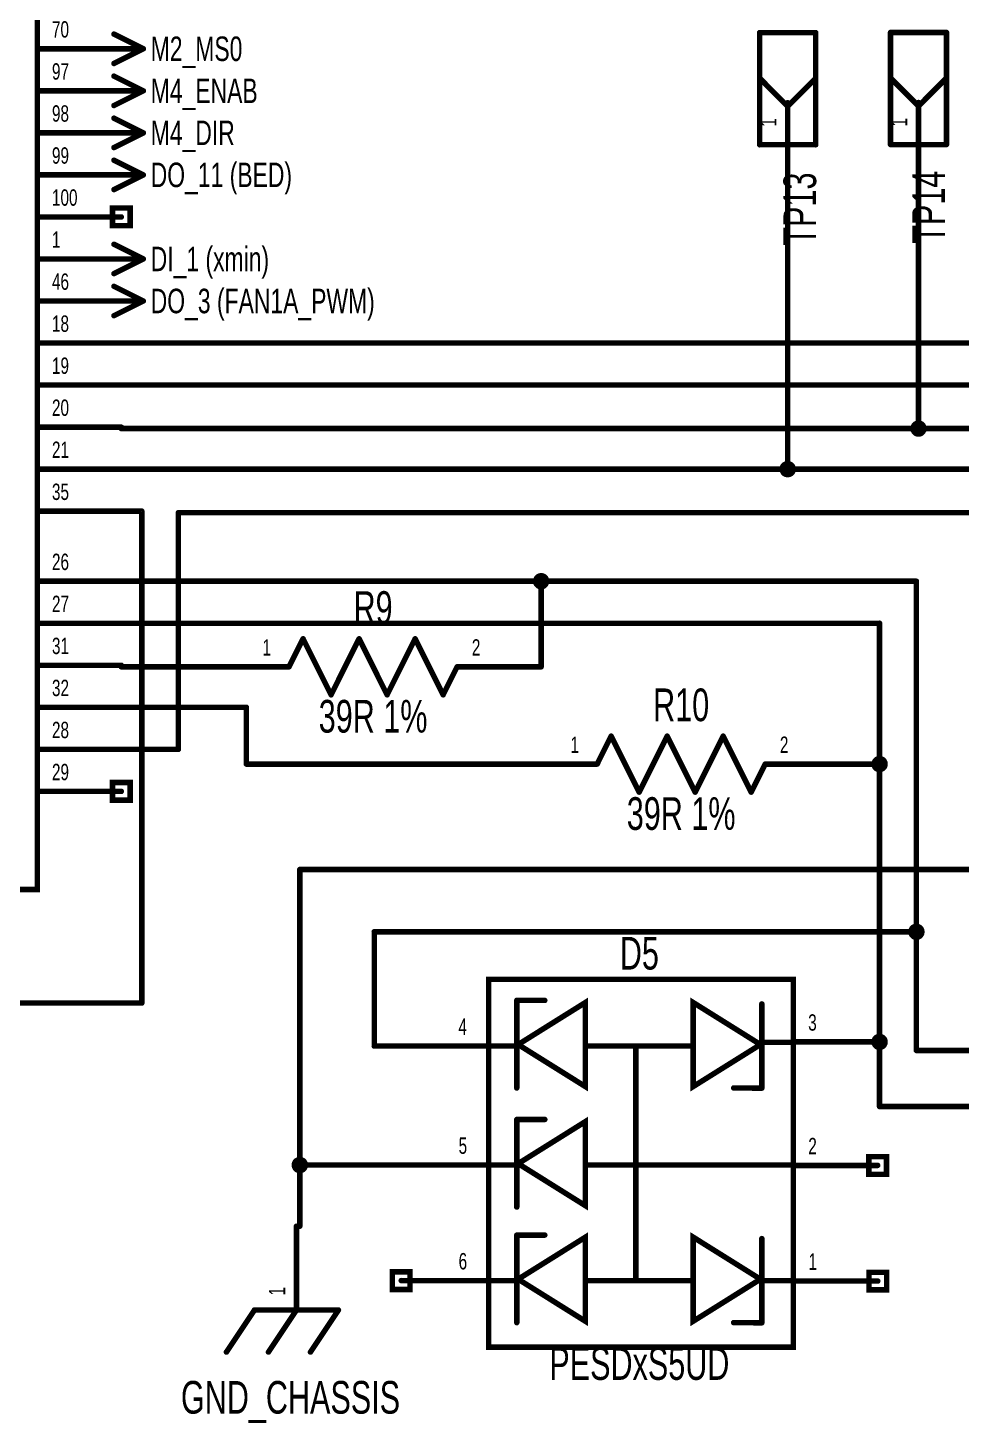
# Model space of a CAD drawing. Extents: x -0.3 to 11.2, y -0.5 to 7.6.
# Drawn here: x 6.343 to 8.009, y 1.059 to 3.548 of the extents above; entities that cross this region are included whole.
import ezdxf
from ezdxf.enums import TextEntityAlignment as Align

# ---------------------------------------------------------------- set-up
doc = ezdxf.new("R2010")
doc.units = 0
for name, color, linetype in [('Element', 253, 'CONTINUOUS'), ('Net', 50, 'CONTINUOUS'), ('Pin', 50, 'CONTINUOUS')]:
    doc.layers.add(name, color=color, linetype=linetype)

msp = doc.modelspace()

# ---------------------------------------------------------------- linework, layer by layer
at = {"layer": 'Element', "linetype": 'CONTINUOUS', "const_width": 0.0098}
for points in [[(4.635, 5.4861), (6.36, 5.4861), (6.36, 2.0111), (4.635, 2.0111), (4.635, 5.4861)], [(7.6497, 3.5399), (7.7497, 3.5399)], [(7.6497, 3.3399), (7.6497, 3.5399)], [(7.7497, 3.5399), (7.7497, 3.3399)], [(7.8833, 3.5402), (7.9833, 3.5402)], [(7.8833, 3.3402), (7.8833, 3.5402)], [(7.9833, 3.5402), (7.9833, 3.3402)], [(7.6497, 3.4586), (7.6997, 3.4086)], [(7.7497, 3.4586), (7.6997, 3.4086)], [(7.8833, 3.459), (7.9333, 3.409)], [(7.9833, 3.459), (7.9333, 3.409)], [(7.6997, 3.4149), (7.6997, 3.3399)], [(7.9333, 3.4152), (7.9333, 3.3402)], [(7.7497, 3.3399), (7.6497, 3.3399)], [(7.9833, 3.3402), (7.8833, 3.3402)], [(6.8095, 2.4084), (6.8345, 2.4584)], [(6.8345, 2.4584), (6.8845, 2.3584)], [(6.8845, 2.3584), (6.9345, 2.4584)], [(6.9345, 2.4584), (6.9845, 2.3584)], [(6.9845, 2.3584), (7.0345, 2.4584)], [(7.0345, 2.4584), (7.0845, 2.3584)], [(7.0845, 2.3584), (7.1095, 2.4084)], [(7.3595, 2.2348), (7.3845, 2.2848)], [(7.3845, 2.2848), (7.4345, 2.1848)], [(7.4345, 2.1848), (7.4845, 2.2848)], [(7.4845, 2.2848), (7.5345, 2.1848)], [(7.5345, 2.1848), (7.5845, 2.2848)], [(7.5845, 2.2848), (7.6345, 2.1848)], [(7.6345, 2.1848), (7.6595, 2.2348)], [(7.166, 1.8507), (7.7098, 1.8507), (7.7098, 1.1944), (7.166, 1.1944), (7.166, 1.8507)], [(7.216, 1.8132), (7.216, 1.6569)], [(7.266, 1.8132), (7.216, 1.8132)], [(7.2185, 1.7344), (7.3385, 1.6594), (7.3385, 1.8094), (7.2185, 1.7344)], [(7.651, 1.7344), (7.531, 1.8094), (7.531, 1.6594), (7.651, 1.7344)], [(7.6535, 1.8069), (7.6535, 1.6569)], [(7.7035, 1.7382), (7.6535, 1.7382)], [(7.216, 1.7319), (7.166, 1.7319)], [(7.5283, 1.7319), (7.341, 1.7319)], [(7.4285, 1.7319), (7.4285, 1.3132)], [(7.6535, 1.6566), (7.6033, 1.6569)], [(7.216, 1.6007), (7.216, 1.4444)], [(7.266, 1.6007), (7.216, 1.6007)], [(7.2185, 1.5219), (7.3385, 1.4469), (7.3385, 1.5969), (7.2185, 1.5219)], [(7.216, 1.5194), (7.166, 1.5194)], [(7.7098, 1.5194), (7.341, 1.5194)], [(7.216, 1.3944), (7.216, 1.2382)], [(7.266, 1.3944), (7.216, 1.3944)], [(7.2185, 1.3157), (7.3385, 1.2407), (7.3385, 1.3907), (7.2185, 1.3157)], [(7.651, 1.3157), (7.531, 1.3907), (7.531, 1.2407), (7.651, 1.3157)], [(7.6535, 1.3882), (7.6535, 1.2382)], [(7.216, 1.3132), (7.166, 1.3132)], [(7.5283, 1.3132), (7.341, 1.3132)], [(7.7035, 1.3132), (7.6535, 1.3132)], [(6.6977, 1.1857), (6.7477, 1.2607)], [(6.7477, 1.2607), (6.8977, 1.2607)], [(6.7727, 1.1857), (6.8227, 1.2607)], [(6.8477, 1.1857), (6.8977, 1.2607)], [(7.6535, 1.2379), (7.6033, 1.2382)]]:
    msp.add_lwpolyline(points, dxfattribs=at)
at = {"layer": 'Element', "linetype": 'CONTINUOUS', "const_width": 0.0049}
for points in [[(7.6472, 3.5399, 1), (7.6522, 3.5399, 1), (7.6472, 3.5399, 1)], [(7.6472, 3.5399, 1), (7.6522, 3.5399, 1), (7.6472, 3.5399, 1)], [(7.7472, 3.5399, 1), (7.7522, 3.5399, 1), (7.7472, 3.5399, 1)], [(7.7472, 3.5399, 1), (7.7522, 3.5399, 1), (7.7472, 3.5399, 1)], [(7.8808, 3.5402, 1), (7.8857, 3.5402, 1), (7.8808, 3.5402, 1)], [(7.8808, 3.5402, 1), (7.8857, 3.5402, 1), (7.8808, 3.5402, 1)], [(7.9808, 3.5402, 1), (7.9857, 3.5402, 1), (7.9808, 3.5402, 1)], [(7.9808, 3.5402, 1), (7.9857, 3.5402, 1), (7.9808, 3.5402, 1)], [(7.6472, 3.4586, 1), (7.6522, 3.4586, 1), (7.6472, 3.4586, 1)], [(7.7472, 3.4586, 1), (7.7522, 3.4586, 1), (7.7472, 3.4586, 1)], [(7.8808, 3.459, 1), (7.8857, 3.459, 1), (7.8808, 3.459, 1)], [(7.9808, 3.459, 1), (7.9857, 3.459, 1), (7.9808, 3.459, 1)], [(7.6972, 3.4149, 1), (7.7022, 3.4149, 1), (7.6972, 3.4149, 1)], [(7.6972, 3.4086, 1), (7.7022, 3.4086, 1), (7.6972, 3.4086, 1)], [(7.6972, 3.4086, 1), (7.7022, 3.4086, 1), (7.6972, 3.4086, 1)], [(7.9308, 3.4152, 1), (7.9357, 3.4152, 1), (7.9308, 3.4152, 1)], [(7.9308, 3.409, 1), (7.9357, 3.409, 1), (7.9308, 3.409, 1)], [(7.9308, 3.409, 1), (7.9357, 3.409, 1), (7.9308, 3.409, 1)], [(7.6472, 3.3399, 1), (7.6522, 3.3399, 1), (7.6472, 3.3399, 1)], [(7.6472, 3.3399, 1), (7.6522, 3.3399, 1), (7.6472, 3.3399, 1)], [(7.6972, 3.3399, 1), (7.7022, 3.3399, 1), (7.6972, 3.3399, 1)], [(7.7472, 3.3399, 1), (7.7522, 3.3399, 1), (7.7472, 3.3399, 1)], [(7.7472, 3.3399, 1), (7.7522, 3.3399, 1), (7.7472, 3.3399, 1)], [(7.8808, 3.3402, 1), (7.8857, 3.3402, 1), (7.8808, 3.3402, 1)], [(7.8808, 3.3402, 1), (7.8857, 3.3402, 1), (7.8808, 3.3402, 1)], [(7.9308, 3.3402, 1), (7.9357, 3.3402, 1), (7.9308, 3.3402, 1)], [(7.9808, 3.3402, 1), (7.9857, 3.3402, 1), (7.9808, 3.3402, 1)], [(7.9808, 3.3402, 1), (7.9857, 3.3402, 1), (7.9808, 3.3402, 1)], [(6.8321, 2.4584, 1), (6.837, 2.4584, 1), (6.8321, 2.4584, 1)], [(6.8321, 2.4584, 1), (6.837, 2.4584, 1), (6.8321, 2.4584, 1)], [(6.9321, 2.4584, 1), (6.937, 2.4584, 1), (6.9321, 2.4584, 1)], [(6.9321, 2.4584, 1), (6.937, 2.4584, 1), (6.9321, 2.4584, 1)], [(7.0321, 2.4584, 1), (7.037, 2.4584, 1), (7.0321, 2.4584, 1)], [(7.0321, 2.4584, 1), (7.037, 2.4584, 1), (7.0321, 2.4584, 1)], [(6.8071, 2.4084, 1), (6.812, 2.4084, 1), (6.8071, 2.4084, 1)], [(7.1071, 2.4084, 1), (7.112, 2.4084, 1), (7.1071, 2.4084, 1)], [(6.8821, 2.3584, 1), (6.887, 2.3584, 1), (6.8821, 2.3584, 1)], [(6.8821, 2.3584, 1), (6.887, 2.3584, 1), (6.8821, 2.3584, 1)], [(6.9821, 2.3584, 1), (6.987, 2.3584, 1), (6.9821, 2.3584, 1)], [(6.9821, 2.3584, 1), (6.987, 2.3584, 1), (6.9821, 2.3584, 1)], [(7.0821, 2.3584, 1), (7.087, 2.3584, 1), (7.0821, 2.3584, 1)], [(7.0821, 2.3584, 1), (7.087, 2.3584, 1), (7.0821, 2.3584, 1)], [(7.3821, 2.2848, 1), (7.387, 2.2848, 1), (7.3821, 2.2848, 1)], [(7.3821, 2.2848, 1), (7.387, 2.2848, 1), (7.3821, 2.2848, 1)], [(7.4821, 2.2848, 1), (7.487, 2.2848, 1), (7.4821, 2.2848, 1)], [(7.4821, 2.2848, 1), (7.487, 2.2848, 1), (7.4821, 2.2848, 1)], [(7.5821, 2.2848, 1), (7.587, 2.2848, 1), (7.5821, 2.2848, 1)], [(7.5821, 2.2848, 1), (7.587, 2.2848, 1), (7.5821, 2.2848, 1)], [(7.3571, 2.2348, 1), (7.362, 2.2348, 1), (7.3571, 2.2348, 1)], [(7.6571, 2.2348, 1), (7.662, 2.2348, 1), (7.6571, 2.2348, 1)], [(7.4321, 2.1848, 1), (7.437, 2.1848, 1), (7.4321, 2.1848, 1)], [(7.4321, 2.1848, 1), (7.437, 2.1848, 1), (7.4321, 2.1848, 1)], [(7.5321, 2.1848, 1), (7.537, 2.1848, 1), (7.5321, 2.1848, 1)], [(7.5321, 2.1848, 1), (7.537, 2.1848, 1), (7.5321, 2.1848, 1)], [(7.6321, 2.1848, 1), (7.637, 2.1848, 1), (7.6321, 2.1848, 1)], [(7.6321, 2.1848, 1), (7.637, 2.1848, 1), (7.6321, 2.1848, 1)], [(7.2136, 1.8132, 1), (7.2185, 1.8132, 1), (7.2136, 1.8132, 1)], [(7.2136, 1.8132, 1), (7.2185, 1.8132, 1), (7.2136, 1.8132, 1)], [(7.2636, 1.8132, 1), (7.2685, 1.8132, 1), (7.2636, 1.8132, 1)], [(7.6511, 1.8069, 1), (7.656, 1.8069, 1), (7.6511, 1.8069, 1)], [(7.6511, 1.7382, 1), (7.656, 1.7382, 1), (7.6511, 1.7382, 1)], [(7.7011, 1.7382, 1), (7.706, 1.7382, 1), (7.7011, 1.7382, 1)], [(7.1636, 1.7319, 1), (7.1685, 1.7319, 1), (7.1636, 1.7319, 1)], [(7.2136, 1.7319, 1), (7.2185, 1.7319, 1), (7.2136, 1.7319, 1)], [(7.2161, 1.7344, 1), (7.221, 1.7344, 1), (7.2161, 1.7344, 1)], [(7.3386, 1.7319, 1), (7.3435, 1.7319, 1), (7.3386, 1.7319, 1)], [(7.4261, 1.7319, 1), (7.431, 1.7319, 1), (7.4261, 1.7319, 1)], [(7.5258, 1.7319, 1), (7.5308, 1.7319, 1), (7.5258, 1.7319, 1)], [(7.6486, 1.7344, 1), (7.6535, 1.7344, 1), (7.6486, 1.7344, 1)], [(7.2136, 1.6569, 1), (7.2185, 1.6569, 1), (7.2136, 1.6569, 1)], [(7.6008, 1.6569, 1), (7.6058, 1.6569, 1), (7.6008, 1.6569, 1)], [(7.6511, 1.6569, 1), (7.656, 1.6569, 1), (7.6511, 1.6569, 1)], [(7.6511, 1.6566, 1), (7.656, 1.6566, 1), (7.6511, 1.6566, 1)], [(7.2136, 1.6007, 1), (7.2185, 1.6007, 1), (7.2136, 1.6007, 1)], [(7.2136, 1.6007, 1), (7.2185, 1.6007, 1), (7.2136, 1.6007, 1)], [(7.2636, 1.6007, 1), (7.2685, 1.6007, 1), (7.2636, 1.6007, 1)], [(7.1636, 1.5194, 1), (7.1685, 1.5194, 1), (7.1636, 1.5194, 1)], [(7.2136, 1.5194, 1), (7.2185, 1.5194, 1), (7.2136, 1.5194, 1)], [(7.2161, 1.5219, 1), (7.221, 1.5219, 1), (7.2161, 1.5219, 1)], [(7.3386, 1.5194, 1), (7.3435, 1.5194, 1), (7.3386, 1.5194, 1)], [(7.7073, 1.5194, 1), (7.7123, 1.5194, 1), (7.7073, 1.5194, 1)], [(7.2136, 1.4444, 1), (7.2185, 1.4444, 1), (7.2136, 1.4444, 1)], [(7.2136, 1.3944, 1), (7.2185, 1.3944, 1), (7.2136, 1.3944, 1)], [(7.2136, 1.3944, 1), (7.2185, 1.3944, 1), (7.2136, 1.3944, 1)], [(7.2636, 1.3944, 1), (7.2685, 1.3944, 1), (7.2636, 1.3944, 1)], [(7.6511, 1.3882, 1), (7.656, 1.3882, 1), (7.6511, 1.3882, 1)], [(7.2161, 1.3157, 1), (7.221, 1.3157, 1), (7.2161, 1.3157, 1)], [(7.6486, 1.3157, 1), (7.6535, 1.3157, 1), (7.6486, 1.3157, 1)], [(7.1636, 1.3132, 1), (7.1685, 1.3132, 1), (7.1636, 1.3132, 1)], [(7.2136, 1.3132, 1), (7.2185, 1.3132, 1), (7.2136, 1.3132, 1)], [(7.3386, 1.3132, 1), (7.3435, 1.3132, 1), (7.3386, 1.3132, 1)], [(7.4261, 1.3132, 1), (7.431, 1.3132, 1), (7.4261, 1.3132, 1)], [(7.5258, 1.3132, 1), (7.5308, 1.3132, 1), (7.5258, 1.3132, 1)], [(7.6511, 1.3132, 1), (7.656, 1.3132, 1), (7.6511, 1.3132, 1)], [(7.7011, 1.3132, 1), (7.706, 1.3132, 1), (7.7011, 1.3132, 1)], [(6.7452, 1.2607, 1), (6.7501, 1.2607, 1), (6.7452, 1.2607, 1)], [(6.7452, 1.2607, 1), (6.7501, 1.2607, 1), (6.7452, 1.2607, 1)], [(6.8202, 1.2607, 1), (6.8251, 1.2607, 1), (6.8202, 1.2607, 1)], [(6.8952, 1.2607, 1), (6.9001, 1.2607, 1), (6.8952, 1.2607, 1)], [(6.8952, 1.2607, 1), (6.9001, 1.2607, 1), (6.8952, 1.2607, 1)], [(7.2136, 1.2382, 1), (7.2185, 1.2382, 1), (7.2136, 1.2382, 1)], [(7.6008, 1.2382, 1), (7.6058, 1.2382, 1), (7.6008, 1.2382, 1)], [(7.6511, 1.2382, 1), (7.656, 1.2382, 1), (7.6511, 1.2382, 1)], [(7.6511, 1.2379, 1), (7.656, 1.2379, 1), (7.6511, 1.2379, 1)], [(6.6952, 1.1857, 1), (6.7001, 1.1857, 1), (6.6952, 1.1857, 1)], [(6.7702, 1.1857, 1), (6.7751, 1.1857, 1), (6.7702, 1.1857, 1)], [(6.8452, 1.1857, 1), (6.8501, 1.1857, 1), (6.8452, 1.1857, 1)]]:
    msp.add_lwpolyline(points, format="xyb", dxfattribs=at)
at = {"layer": 'Net', "linetype": 'CONTINUOUS', "const_width": 0.0049}
for points in [[(7.6972, 3.2649, 1), (7.7022, 3.2649, 1), (7.6972, 3.2649, 1)], [(7.9308, 3.2652, 1), (7.9357, 3.2652, 1), (7.9308, 3.2652, 1)], [(6.5075, 2.9861, 1), (6.5124, 2.9861, 1), (6.5075, 2.9861, 1)], [(6.5075, 2.9111, 1), (6.5124, 2.9111, 1), (6.5075, 2.9111, 1)], [(6.5075, 2.8335, 1), (6.5124, 2.8335, 1), (6.5075, 2.8335, 1)], [(7.921, 2.8335, 1), (7.9259, 2.8335, 1), (7.921, 2.8335, 1)], [(7.9308, 2.8335, 1), (7.9357, 2.8335, 1), (7.9308, 2.8335, 1)], [(6.5075, 2.7611, 1), (6.5124, 2.7611, 1), (6.5075, 2.7611, 1)], [(7.6874, 2.7611, 1), (7.6923, 2.7611, 1), (7.6874, 2.7611, 1)], [(7.6972, 2.7611, 1), (7.7022, 2.7611, 1), (7.6972, 2.7611, 1)], [(7.6972, 2.7611, 1), (7.7022, 2.7611, 1), (7.6972, 2.7611, 1)], [(7.6972, 2.7611, 1), (7.7022, 2.7611, 1), (7.6972, 2.7611, 1)], [(6.5075, 2.6861, 1), (6.5124, 2.6861, 1), (6.5075, 2.6861, 1)], [(6.5441, 2.6861, 1), (6.5491, 2.6861, 1), (6.5441, 2.6861, 1)], [(6.5441, 2.6861, 1), (6.5491, 2.6861, 1), (6.5441, 2.6861, 1)], [(6.6094, 2.6833, 1), (6.6143, 2.6833, 1), (6.6094, 2.6833, 1)], [(6.6094, 2.6833, 1), (6.6143, 2.6833, 1), (6.6094, 2.6833, 1)], [(6.5075, 2.5611, 1), (6.5124, 2.5611, 1), (6.5075, 2.5611, 1)], [(7.2472, 2.5611, 1), (7.2522, 2.5611, 1), (7.2472, 2.5611, 1)], [(7.2571, 2.5611, 1), (7.262, 2.5611, 1), (7.2571, 2.5611, 1)], [(7.927, 2.5611, 1), (7.9319, 2.5611, 1), (7.927, 2.5611, 1)], [(7.927, 2.5611, 1), (7.9319, 2.5611, 1), (7.927, 2.5611, 1)], [(6.5075, 2.4861, 1), (6.5124, 2.4861, 1), (6.5075, 2.4861, 1)], [(7.8612, 2.4861, 1), (7.8662, 2.4861, 1), (7.8612, 2.4861, 1)], [(7.8612, 2.4861, 1), (7.8662, 2.4861, 1), (7.8612, 2.4861, 1)], [(6.5075, 2.4084, 1), (6.5124, 2.4084, 1), (6.5075, 2.4084, 1)], [(6.6571, 2.4084, 1), (6.662, 2.4084, 1), (6.6571, 2.4084, 1)], [(7.2571, 2.4084, 1), (7.262, 2.4084, 1), (7.2571, 2.4084, 1)], [(6.5075, 2.3361, 1), (6.5124, 2.3361, 1), (6.5075, 2.3361, 1)], [(6.7308, 2.3361, 1), (6.7358, 2.3361, 1), (6.7308, 2.3361, 1)], [(6.7308, 2.3361, 1), (6.7358, 2.3361, 1), (6.7308, 2.3361, 1)], [(6.5075, 2.2611, 1), (6.5124, 2.2611, 1), (6.5075, 2.2611, 1)], [(6.6094, 2.2611, 1), (6.6143, 2.2611, 1), (6.6094, 2.2611, 1)], [(6.6094, 2.2611, 1), (6.6143, 2.2611, 1), (6.6094, 2.2611, 1)], [(6.7308, 2.2348, 1), (6.7358, 2.2348, 1), (6.7308, 2.2348, 1)], [(6.7308, 2.2348, 1), (6.7358, 2.2348, 1), (6.7308, 2.2348, 1)], [(7.2071, 2.2348, 1), (7.212, 2.2348, 1), (7.2071, 2.2348, 1)], [(7.8071, 2.2348, 1), (7.812, 2.2348, 1), (7.8071, 2.2348, 1)], [(7.8514, 2.2348, 1), (7.8563, 2.2348, 1), (7.8514, 2.2348, 1)], [(7.8612, 2.2348, 1), (7.8662, 2.2348, 1), (7.8612, 2.2348, 1)], [(6.8262, 2.0468, 1), (6.8311, 2.0468, 1), (6.8262, 2.0468, 1)], [(6.8262, 2.0468, 1), (6.8311, 2.0468, 1), (6.8262, 2.0468, 1)], [(6.9591, 1.9356, 1), (6.964, 1.9356, 1), (6.9591, 1.9356, 1)], [(6.9591, 1.9356, 1), (6.964, 1.9356, 1), (6.9591, 1.9356, 1)], [(7.9172, 1.9356, 1), (7.9221, 1.9356, 1), (7.9172, 1.9356, 1)], [(7.927, 1.9356, 1), (7.9319, 1.9356, 1), (7.927, 1.9356, 1)], [(6.5441, 1.8085, 1), (6.5491, 1.8085, 1), (6.5441, 1.8085, 1)], [(6.5441, 1.8085, 1), (6.5491, 1.8085, 1), (6.5441, 1.8085, 1)], [(7.8514, 1.7392, 1), (7.8563, 1.7392, 1), (7.8514, 1.7392, 1)], [(7.8576, 1.7392, 1), (7.8625, 1.7392, 1), (7.8576, 1.7392, 1)], [(7.8612, 1.7392, 1), (7.8662, 1.7392, 1), (7.8612, 1.7392, 1)], [(6.9591, 1.7317, 1), (6.964, 1.7317, 1), (6.9591, 1.7317, 1)], [(6.9591, 1.7317, 1), (6.964, 1.7317, 1), (6.9591, 1.7317, 1)], [(7.0068, 1.7317, 1), (7.0118, 1.7317, 1), (7.0068, 1.7317, 1)], [(7.927, 1.7238, 1), (7.9319, 1.7238, 1), (7.927, 1.7238, 1)], [(7.927, 1.7238, 1), (7.9319, 1.7238, 1), (7.927, 1.7238, 1)], [(7.8612, 1.6238, 1), (7.8662, 1.6238, 1), (7.8612, 1.6238, 1)], [(7.8612, 1.6238, 1), (7.8662, 1.6238, 1), (7.8612, 1.6238, 1)], [(6.8164, 1.5194, 1), (6.8213, 1.5194, 1), (6.8164, 1.5194, 1)], [(6.8262, 1.5194, 1), (6.8311, 1.5194, 1), (6.8262, 1.5194, 1)], [(6.8262, 1.5194, 1), (6.8311, 1.5194, 1), (6.8262, 1.5194, 1)], [(6.8262, 1.5194, 1), (6.8311, 1.5194, 1), (6.8262, 1.5194, 1)], [(7.0073, 1.5194, 1), (7.0123, 1.5194, 1), (7.0073, 1.5194, 1)], [(6.8262, 1.4102, 1), (6.8311, 1.4102, 1), (6.8262, 1.4102, 1)]]:
    msp.add_lwpolyline(points, format="xyb", dxfattribs=at)
at = {"layer": 'Net', "linetype": 'CONTINUOUS', "const_width": 0.0098}
for points in [[(7.6997, 3.2649), (7.6997, 2.7611)], [(7.9333, 3.2652), (7.9333, 2.8335)], [(6.51, 2.9861), (8.9767, 2.9861)], [(6.51, 2.9111), (9.2463, 2.9111)], [(6.51, 2.8335), (9.4205, 2.8335)], [(7.9234, 2.8335), (7.9239, 2.8305), (7.9253, 2.8278), (7.9275, 2.8256), (7.9302, 2.8242), (7.9333, 2.8237), (7.9363, 2.8242), (7.939, 2.8256), (7.9412, 2.8278), (7.9426, 2.8305), (7.9431, 2.8335), (7.9426, 2.8366), (7.9412, 2.8393), (7.939, 2.8415), (7.9363, 2.8429), (7.9333, 2.8434), (7.9302, 2.8429), (7.9275, 2.8415), (7.9253, 2.8393), (7.9239, 2.8366), (7.9234, 2.8335)], [(7.6997, 2.7611), (6.51, 2.7611)], [(7.6899, 2.7611), (7.6903, 2.7581), (7.6917, 2.7553), (7.6939, 2.7531), (7.6967, 2.7517), (7.6997, 2.7513), (7.7027, 2.7517), (7.7055, 2.7531), (7.7077, 2.7553), (7.7091, 2.7581), (7.7095, 2.7611), (7.7091, 2.7641), (7.7077, 2.7669), (7.7055, 2.7691), (7.7027, 2.7705), (7.6997, 2.7709), (7.6967, 2.7705), (7.6939, 2.7691), (7.6917, 2.7669), (7.6903, 2.7641), (7.6899, 2.7611)], [(8.9136, 2.7611), (7.6997, 2.7611)], [(6.5466, 2.6861), (6.51, 2.6861)], [(6.5466, 1.8085), (6.5466, 2.6861)], [(6.6119, 2.2611), (6.6119, 2.6833)], [(6.6119, 2.6833), (8.0452, 2.6833)], [(6.51, 2.5611), (7.9295, 2.5611)], [(7.2497, 2.5611), (7.2502, 2.5581), (7.2516, 2.5553), (7.2538, 2.5531), (7.2565, 2.5517), (7.2595, 2.5513), (7.2626, 2.5517), (7.2653, 2.5531), (7.2675, 2.5553), (7.2689, 2.5581), (7.2694, 2.5611), (7.2689, 2.5641), (7.2675, 2.5669), (7.2653, 2.5691), (7.2626, 2.5705), (7.2595, 2.5709), (7.2565, 2.5705), (7.2538, 2.5691), (7.2516, 2.5669), (7.2502, 2.5641), (7.2497, 2.5611)], [(7.2595, 2.4084), (7.2595, 2.5611)], [(7.9295, 2.5611), (7.9295, 1.7238)], [(6.51, 2.4861), (7.8637, 2.4861)], [(7.8637, 2.4861), (7.8637, 1.6238)], [(6.51, 2.4084), (6.6595, 2.4084)], [(6.51, 2.3361), (6.7333, 2.3361)], [(6.7333, 2.3361), (6.7333, 2.2348)], [(6.51, 2.2611), (6.6119, 2.2611)], [(7.8538, 2.2348), (7.8543, 2.2318), (7.8557, 2.229), (7.8579, 2.2268), (7.8607, 2.2254), (7.8637, 2.225), (7.8667, 2.2254), (7.8695, 2.2268), (7.8717, 2.229), (7.8731, 2.2318), (7.8735, 2.2348), (7.8731, 2.2378), (7.8717, 2.2406), (7.8695, 2.2428), (7.8667, 2.2442), (7.8637, 2.2446), (7.8607, 2.2442), (7.8579, 2.2428), (7.8557, 2.2406), (7.8543, 2.2378), (7.8538, 2.2348)], [(6.7333, 2.2348), (7.2095, 2.2348)], [(7.8095, 2.2348), (7.8637, 2.2348)], [(6.8287, 1.5194), (6.8287, 2.0468)], [(6.8287, 2.0468), (8.1472, 2.0468)], [(7.9196, 1.9356), (7.9201, 1.9325), (7.9215, 1.9298), (7.9237, 1.9276), (7.9264, 1.9262), (7.9295, 1.9257), (7.9325, 1.9262), (7.9353, 1.9276), (7.9374, 1.9298), (7.9388, 1.9325), (7.9393, 1.9356), (7.9388, 1.9386), (7.9374, 1.9414), (7.9353, 1.9435), (7.9325, 1.9449), (7.9295, 1.9454), (7.9264, 1.9449), (7.9237, 1.9435), (7.9215, 1.9414), (7.9201, 1.9386), (7.9196, 1.9356)], [(6.9616, 1.7317), (6.9616, 1.9356)], [(6.9616, 1.9356), (7.9295, 1.9356)], [(5.96, 1.8085), (6.5466, 1.8085)], [(7.8538, 1.7392), (7.8543, 1.7361), (7.8557, 1.7334), (7.8579, 1.7312), (7.8607, 1.7298), (7.8637, 1.7293), (7.8667, 1.7298), (7.8695, 1.7312), (7.8717, 1.7334), (7.8731, 1.7361), (7.8735, 1.7392), (7.8731, 1.7422), (7.8717, 1.7449), (7.8695, 1.7471), (7.8667, 1.7485), (7.8637, 1.749), (7.8607, 1.7485), (7.8579, 1.7471), (7.8557, 1.7449), (7.8543, 1.7422), (7.8538, 1.7392)], [(7.86, 1.7392), (7.8637, 1.7392)], [(7.0093, 1.7317), (6.9616, 1.7317)], [(7.9295, 1.7238), (9.4177, 1.7238)], [(7.8637, 1.6238), (9.4177, 1.6238)], [(6.8188, 1.5194), (6.8193, 1.5164), (6.8207, 1.5136), (6.8229, 1.5114), (6.8256, 1.51), (6.8287, 1.5096), (6.8317, 1.51), (6.8345, 1.5114), (6.8366, 1.5136), (6.838, 1.5164), (6.8385, 1.5194), (6.838, 1.5224), (6.8366, 1.5252), (6.8345, 1.5274), (6.8317, 1.5288), (6.8287, 1.5292), (6.8256, 1.5288), (6.8229, 1.5274), (6.8207, 1.5252), (6.8193, 1.5224), (6.8188, 1.5194)], [(7.0098, 1.5194), (6.8287, 1.5194)], [(6.8287, 1.4102), (6.8287, 1.5194)]]:
    msp.add_lwpolyline(points, dxfattribs=at)
at = {"layer": 'Pin', "linetype": 'CONTINUOUS', "const_width": 0.0098}
for points in [[(6.4969, 3.5373), (6.5493, 3.5111)], [(6.36, 3.5111), (6.51, 3.5111)], [(6.4969, 3.4849), (6.5493, 3.5111)], [(6.51, 3.5111), (6.5493, 3.5111)], [(6.4969, 3.4623), (6.5493, 3.4361)], [(6.36, 3.4361), (6.51, 3.4361)], [(6.4969, 3.4099), (6.5493, 3.4361)], [(6.51, 3.4361), (6.5493, 3.4361)], [(7.6997, 3.4149), (7.6997, 3.2649)], [(7.9333, 3.4152), (7.9333, 3.2652)], [(6.4969, 3.3873), (6.5493, 3.3611)], [(6.36, 3.3611), (6.51, 3.3611)], [(6.4969, 3.3349), (6.5493, 3.3611)], [(6.51, 3.3611), (6.5493, 3.3611)], [(6.4969, 3.3123), (6.5493, 3.2861)], [(6.36, 3.2861), (6.51, 3.2861)], [(6.4969, 3.2599), (6.5493, 3.2861)], [(6.51, 3.2861), (6.5493, 3.2861)], [(6.36, 3.2111), (6.51, 3.2111)], [(6.4942, 3.2269), (6.5257, 3.2269), (6.5257, 3.1954), (6.4942, 3.1954), (6.4942, 3.2269)], [(6.4969, 3.1623), (6.5493, 3.1361)], [(6.36, 3.1361), (6.51, 3.1361)], [(6.4969, 3.1099), (6.5493, 3.1361)], [(6.51, 3.1361), (6.5493, 3.1361)], [(6.4969, 3.0873), (6.5493, 3.0611)], [(6.36, 3.0611), (6.51, 3.0611)], [(6.4969, 3.0349), (6.5493, 3.0611)], [(6.51, 3.0611), (6.5493, 3.0611)], [(6.36, 2.9861), (6.51, 2.9861)], [(6.36, 2.9111), (6.51, 2.9111)], [(6.36, 2.8361), (6.51, 2.8361)], [(6.36, 2.7611), (6.51, 2.7611)], [(6.36, 2.6861), (6.51, 2.6861)], [(6.36, 2.5611), (6.51, 2.5611)], [(6.36, 2.4861), (6.51, 2.4861)], [(6.36, 2.4111), (6.51, 2.4111)], [(6.8095, 2.4084), (6.6595, 2.4084)], [(7.1095, 2.4084), (7.2595, 2.4084)], [(6.36, 2.3361), (6.51, 2.3361)], [(6.36, 2.2611), (6.51, 2.2611)], [(7.3595, 2.2348), (7.2095, 2.2348)], [(7.6595, 2.2348), (7.8095, 2.2348)], [(6.36, 2.1861), (6.51, 2.1861)], [(6.4942, 2.2019), (6.5257, 2.2019), (6.5257, 2.1704), (6.4942, 2.1704), (6.4942, 2.2019)], [(7.71, 1.7392), (7.86, 1.7392)], [(7.1593, 1.7317), (7.0093, 1.7317)], [(7.1598, 1.5194), (7.0098, 1.5194)], [(7.7103, 1.5187), (7.8603, 1.5187)], [(7.8445, 1.5344), (7.876, 1.5344), (7.876, 1.5029), (7.8445, 1.5029), (7.8445, 1.5344)], [(6.8227, 1.2602), (6.8227, 1.4102)], [(6.994, 1.3289), (7.0255, 1.3289), (7.0255, 1.2974), (6.994, 1.2974), (6.994, 1.3289)], [(7.8448, 1.3281), (7.8763, 1.3281), (7.8763, 1.2967), (7.8448, 1.2967), (7.8448, 1.3281)], [(7.1598, 1.3132), (7.0098, 1.3132)], [(7.7105, 1.3124), (7.8605, 1.3124)]]:
    msp.add_lwpolyline(points, dxfattribs=at)
at = {"layer": 'Pin', "linetype": 'CONTINUOUS', "const_width": 0.0049}
for points in [[(6.4944, 3.5373, 1), (6.4993, 3.5373, 1), (6.4944, 3.5373, 1)], [(6.3575, 3.5111, 1), (6.3624, 3.5111, 1), (6.3575, 3.5111, 1)], [(6.5075, 3.5111, 1), (6.5124, 3.5111, 1), (6.5075, 3.5111, 1)], [(6.5075, 3.5111, 1), (6.5124, 3.5111, 1), (6.5075, 3.5111, 1)], [(6.5469, 3.5111, 1), (6.5518, 3.5111, 1), (6.5469, 3.5111, 1)], [(6.5469, 3.5111, 1), (6.5518, 3.5111, 1), (6.5469, 3.5111, 1)], [(6.5469, 3.5111, 1), (6.5518, 3.5111, 1), (6.5469, 3.5111, 1)], [(6.4944, 3.4849, 1), (6.4993, 3.4849, 1), (6.4944, 3.4849, 1)], [(6.4944, 3.4623, 1), (6.4993, 3.4623, 1), (6.4944, 3.4623, 1)], [(6.3575, 3.4361, 1), (6.3624, 3.4361, 1), (6.3575, 3.4361, 1)], [(6.5075, 3.4361, 1), (6.5124, 3.4361, 1), (6.5075, 3.4361, 1)], [(6.5075, 3.4361, 1), (6.5124, 3.4361, 1), (6.5075, 3.4361, 1)], [(6.5469, 3.4361, 1), (6.5518, 3.4361, 1), (6.5469, 3.4361, 1)], [(6.5469, 3.4361, 1), (6.5518, 3.4361, 1), (6.5469, 3.4361, 1)], [(6.5469, 3.4361, 1), (6.5518, 3.4361, 1), (6.5469, 3.4361, 1)], [(6.4944, 3.4099, 1), (6.4993, 3.4099, 1), (6.4944, 3.4099, 1)], [(7.6972, 3.4149, 1), (7.7022, 3.4149, 1), (7.6972, 3.4149, 1)], [(7.9308, 3.4152, 1), (7.9357, 3.4152, 1), (7.9308, 3.4152, 1)], [(6.4944, 3.3873, 1), (6.4993, 3.3873, 1), (6.4944, 3.3873, 1)], [(6.3575, 3.3611, 1), (6.3624, 3.3611, 1), (6.3575, 3.3611, 1)], [(6.5075, 3.3611, 1), (6.5124, 3.3611, 1), (6.5075, 3.3611, 1)], [(6.5075, 3.3611, 1), (6.5124, 3.3611, 1), (6.5075, 3.3611, 1)], [(6.5469, 3.3611, 1), (6.5518, 3.3611, 1), (6.5469, 3.3611, 1)], [(6.5469, 3.3611, 1), (6.5518, 3.3611, 1), (6.5469, 3.3611, 1)], [(6.5469, 3.3611, 1), (6.5518, 3.3611, 1), (6.5469, 3.3611, 1)], [(6.4944, 3.3349, 1), (6.4993, 3.3349, 1), (6.4944, 3.3349, 1)], [(6.4944, 3.3123, 1), (6.4993, 3.3123, 1), (6.4944, 3.3123, 1)], [(6.3575, 3.2861, 1), (6.3624, 3.2861, 1), (6.3575, 3.2861, 1)], [(6.5075, 3.2861, 1), (6.5124, 3.2861, 1), (6.5075, 3.2861, 1)], [(6.5075, 3.2861, 1), (6.5124, 3.2861, 1), (6.5075, 3.2861, 1)], [(6.5469, 3.2861, 1), (6.5518, 3.2861, 1), (6.5469, 3.2861, 1)], [(6.5469, 3.2861, 1), (6.5518, 3.2861, 1), (6.5469, 3.2861, 1)], [(6.5469, 3.2861, 1), (6.5518, 3.2861, 1), (6.5469, 3.2861, 1)], [(6.4944, 3.2599, 1), (6.4993, 3.2599, 1), (6.4944, 3.2599, 1)], [(7.6972, 3.2649, 1), (7.7022, 3.2649, 1), (7.6972, 3.2649, 1)], [(7.9308, 3.2652, 1), (7.9357, 3.2652, 1), (7.9308, 3.2652, 1)], [(6.3575, 3.2111, 1), (6.3624, 3.2111, 1), (6.3575, 3.2111, 1)], [(6.5075, 3.2111, 1), (6.5124, 3.2111, 1), (6.5075, 3.2111, 1)], [(6.4944, 3.1623, 1), (6.4993, 3.1623, 1), (6.4944, 3.1623, 1)], [(6.3575, 3.1361, 1), (6.3624, 3.1361, 1), (6.3575, 3.1361, 1)], [(6.5075, 3.1361, 1), (6.5124, 3.1361, 1), (6.5075, 3.1361, 1)], [(6.5075, 3.1361, 1), (6.5124, 3.1361, 1), (6.5075, 3.1361, 1)], [(6.5469, 3.1361, 1), (6.5518, 3.1361, 1), (6.5469, 3.1361, 1)], [(6.5469, 3.1361, 1), (6.5518, 3.1361, 1), (6.5469, 3.1361, 1)], [(6.5469, 3.1361, 1), (6.5518, 3.1361, 1), (6.5469, 3.1361, 1)], [(6.4944, 3.1099, 1), (6.4993, 3.1099, 1), (6.4944, 3.1099, 1)], [(6.4944, 3.0873, 1), (6.4993, 3.0873, 1), (6.4944, 3.0873, 1)], [(6.3575, 3.0611, 1), (6.3624, 3.0611, 1), (6.3575, 3.0611, 1)], [(6.5075, 3.0611, 1), (6.5124, 3.0611, 1), (6.5075, 3.0611, 1)], [(6.5075, 3.0611, 1), (6.5124, 3.0611, 1), (6.5075, 3.0611, 1)], [(6.5469, 3.0611, 1), (6.5518, 3.0611, 1), (6.5469, 3.0611, 1)], [(6.5469, 3.0611, 1), (6.5518, 3.0611, 1), (6.5469, 3.0611, 1)], [(6.5469, 3.0611, 1), (6.5518, 3.0611, 1), (6.5469, 3.0611, 1)], [(6.4944, 3.0349, 1), (6.4993, 3.0349, 1), (6.4944, 3.0349, 1)], [(6.3575, 2.9861, 1), (6.3624, 2.9861, 1), (6.3575, 2.9861, 1)], [(6.5075, 2.9861, 1), (6.5124, 2.9861, 1), (6.5075, 2.9861, 1)], [(6.3575, 2.9111, 1), (6.3624, 2.9111, 1), (6.3575, 2.9111, 1)], [(6.5075, 2.9111, 1), (6.5124, 2.9111, 1), (6.5075, 2.9111, 1)], [(6.3575, 2.8361, 1), (6.3624, 2.8361, 1), (6.3575, 2.8361, 1)], [(6.5075, 2.8361, 1), (6.5124, 2.8361, 1), (6.5075, 2.8361, 1)], [(6.3575, 2.7611, 1), (6.3624, 2.7611, 1), (6.3575, 2.7611, 1)], [(6.5075, 2.7611, 1), (6.5124, 2.7611, 1), (6.5075, 2.7611, 1)], [(6.3575, 2.6861, 1), (6.3624, 2.6861, 1), (6.3575, 2.6861, 1)], [(6.5075, 2.6861, 1), (6.5124, 2.6861, 1), (6.5075, 2.6861, 1)], [(6.3575, 2.5611, 1), (6.3624, 2.5611, 1), (6.3575, 2.5611, 1)], [(6.5075, 2.5611, 1), (6.5124, 2.5611, 1), (6.5075, 2.5611, 1)], [(6.3575, 2.4861, 1), (6.3624, 2.4861, 1), (6.3575, 2.4861, 1)], [(6.5075, 2.4861, 1), (6.5124, 2.4861, 1), (6.5075, 2.4861, 1)], [(6.3575, 2.4111, 1), (6.3624, 2.4111, 1), (6.3575, 2.4111, 1)], [(6.5075, 2.4111, 1), (6.5124, 2.4111, 1), (6.5075, 2.4111, 1)], [(6.6571, 2.4084, 1), (6.662, 2.4084, 1), (6.6571, 2.4084, 1)], [(6.8071, 2.4084, 1), (6.812, 2.4084, 1), (6.8071, 2.4084, 1)], [(7.1071, 2.4084, 1), (7.112, 2.4084, 1), (7.1071, 2.4084, 1)], [(7.2571, 2.4084, 1), (7.262, 2.4084, 1), (7.2571, 2.4084, 1)], [(6.3575, 2.3361, 1), (6.3624, 2.3361, 1), (6.3575, 2.3361, 1)], [(6.5075, 2.3361, 1), (6.5124, 2.3361, 1), (6.5075, 2.3361, 1)], [(6.3575, 2.2611, 1), (6.3624, 2.2611, 1), (6.3575, 2.2611, 1)], [(6.5075, 2.2611, 1), (6.5124, 2.2611, 1), (6.5075, 2.2611, 1)], [(7.2071, 2.2348, 1), (7.212, 2.2348, 1), (7.2071, 2.2348, 1)], [(7.3571, 2.2348, 1), (7.362, 2.2348, 1), (7.3571, 2.2348, 1)], [(7.6571, 2.2348, 1), (7.662, 2.2348, 1), (7.6571, 2.2348, 1)], [(7.8071, 2.2348, 1), (7.812, 2.2348, 1), (7.8071, 2.2348, 1)], [(6.3575, 2.1861, 1), (6.3624, 2.1861, 1), (6.3575, 2.1861, 1)], [(6.5075, 2.1861, 1), (6.5124, 2.1861, 1), (6.5075, 2.1861, 1)], [(7.7076, 1.7392, 1), (7.7125, 1.7392, 1), (7.7076, 1.7392, 1)], [(7.8576, 1.7392, 1), (7.8625, 1.7392, 1), (7.8576, 1.7392, 1)], [(7.0068, 1.7317, 1), (7.0118, 1.7317, 1), (7.0068, 1.7317, 1)], [(7.1568, 1.7317, 1), (7.1618, 1.7317, 1), (7.1568, 1.7317, 1)], [(7.0073, 1.5194, 1), (7.0123, 1.5194, 1), (7.0073, 1.5194, 1)], [(7.1573, 1.5194, 1), (7.1623, 1.5194, 1), (7.1573, 1.5194, 1)], [(7.7078, 1.5187, 1), (7.7128, 1.5187, 1), (7.7078, 1.5187, 1)], [(7.8578, 1.5187, 1), (7.8628, 1.5187, 1), (7.8578, 1.5187, 1)], [(6.8202, 1.4102, 1), (6.8251, 1.4102, 1), (6.8202, 1.4102, 1)], [(7.0073, 1.3132, 1), (7.0123, 1.3132, 1), (7.0073, 1.3132, 1)], [(7.1573, 1.3132, 1), (7.1623, 1.3132, 1), (7.1573, 1.3132, 1)], [(7.7081, 1.3124, 1), (7.713, 1.3124, 1), (7.7081, 1.3124, 1)], [(7.8581, 1.3124, 1), (7.863, 1.3124, 1), (7.8581, 1.3124, 1)], [(6.8202, 1.2602, 1), (6.8251, 1.2602, 1), (6.8202, 1.2602, 1)]]:
    msp.add_lwpolyline(points, format="xyb", dxfattribs=at)

# ---------------------------------------------------------------- texts
at = {"layer": 'Element', "width": 0.7}
for s, p in [('TP13', (7.768, 3.2251)), ('TP14', (7.9978, 3.2285))]:
    msp.add_text(s, height=0.0583, rotation=90, dxfattribs=at).set_placement(p, align=Align.BOTTOM_CENTER)
for s, p in [('R9', (6.9595, 2.4675)), ('R10', (7.5095, 2.2939)), ('D5', (7.4349, 1.8507)), ('GND_CHASSIS', (6.8121, 1.0583))]:
    msp.add_text(s, height=0.0583, dxfattribs=at).set_placement(p, align=Align.BOTTOM_CENTER)
for s, p in [('39R 1%', (6.9595, 2.3493)), ('39R 1%', (7.5095, 2.1757)), ('PESDxS5UD', (7.4349, 1.1944))]:
    msp.add_text(s, height=0.0583, dxfattribs=at).set_placement(p, align=Align.TOP_CENTER)
at = {"layer": 'Pin', "width": 0.7}
for s, height, p in [('70', 0.0292, (6.3862, 3.5603)), ('M2_MS0', 0.0437, (6.5625, 3.533)), ('97', 0.0292, (6.3862, 3.4853)), ('M4_ENAB', 0.0437, (6.5625, 3.458)), ('98', 0.0292, (6.3862, 3.4103)), ('M4_DIR', 0.0437, (6.5625, 3.383)), ('99', 0.0292, (6.3862, 3.3353)), ('DO_11 (BED)', 0.0437, (6.5625, 3.308)), ('100', 0.0292, (6.3862, 3.2603)), ('1', 0.0292, (6.3862, 3.1853)), ('DI_1 (xmin)', 0.0437, (6.5625, 3.158)), ('46', 0.0292, (6.3862, 3.1103)), ('DO_3 (FAN1A_PWM)', 0.0437, (6.5625, 3.083)), ('18', 0.0292, (6.3862, 3.0353)), ('19', 0.0292, (6.3862, 2.9603)), ('20', 0.0292, (6.3862, 2.8853)), ('21', 0.0292, (6.3862, 2.8103)), ('35', 0.0292, (6.3862, 2.7353)), ('26', 0.0292, (6.3862, 2.6103)), ('27', 0.0292, (6.3862, 2.5353)), ('31', 0.0292, (6.3862, 2.4603)), ('1', 0.0292, (6.762, 2.4576)), ('2', 0.0292, (7.1358, 2.4576)), ('32', 0.0292, (6.3862, 2.3853)), ('28', 0.0292, (6.3862, 2.3103)), ('1', 0.0292, (7.312, 2.284)), ('2', 0.0292, (7.6858, 2.284)), ('29', 0.0292, (6.3862, 2.2353)), ('4', 0.0292, (7.1117, 1.7809)), ('3', 0.0292, (7.7363, 1.7884)), ('5', 0.0292, (7.1122, 1.5686)), ('2', 0.0292, (7.7365, 1.5679)), ('6', 0.0292, (7.1122, 1.3624)), ('1', 0.0292, (7.7368, 1.3616))]:
    msp.add_text(s, height=height, dxfattribs=at).set_placement(p, align=Align.TOP_LEFT)
for p in [(7.6505, 3.3722), (7.884, 3.3726), (6.7734, 1.2865)]:
    msp.add_text('1', height=0.0292, rotation=90, dxfattribs=at).set_placement(p, align=Align.TOP_LEFT)

doc.saveas('drawing.dxf')
